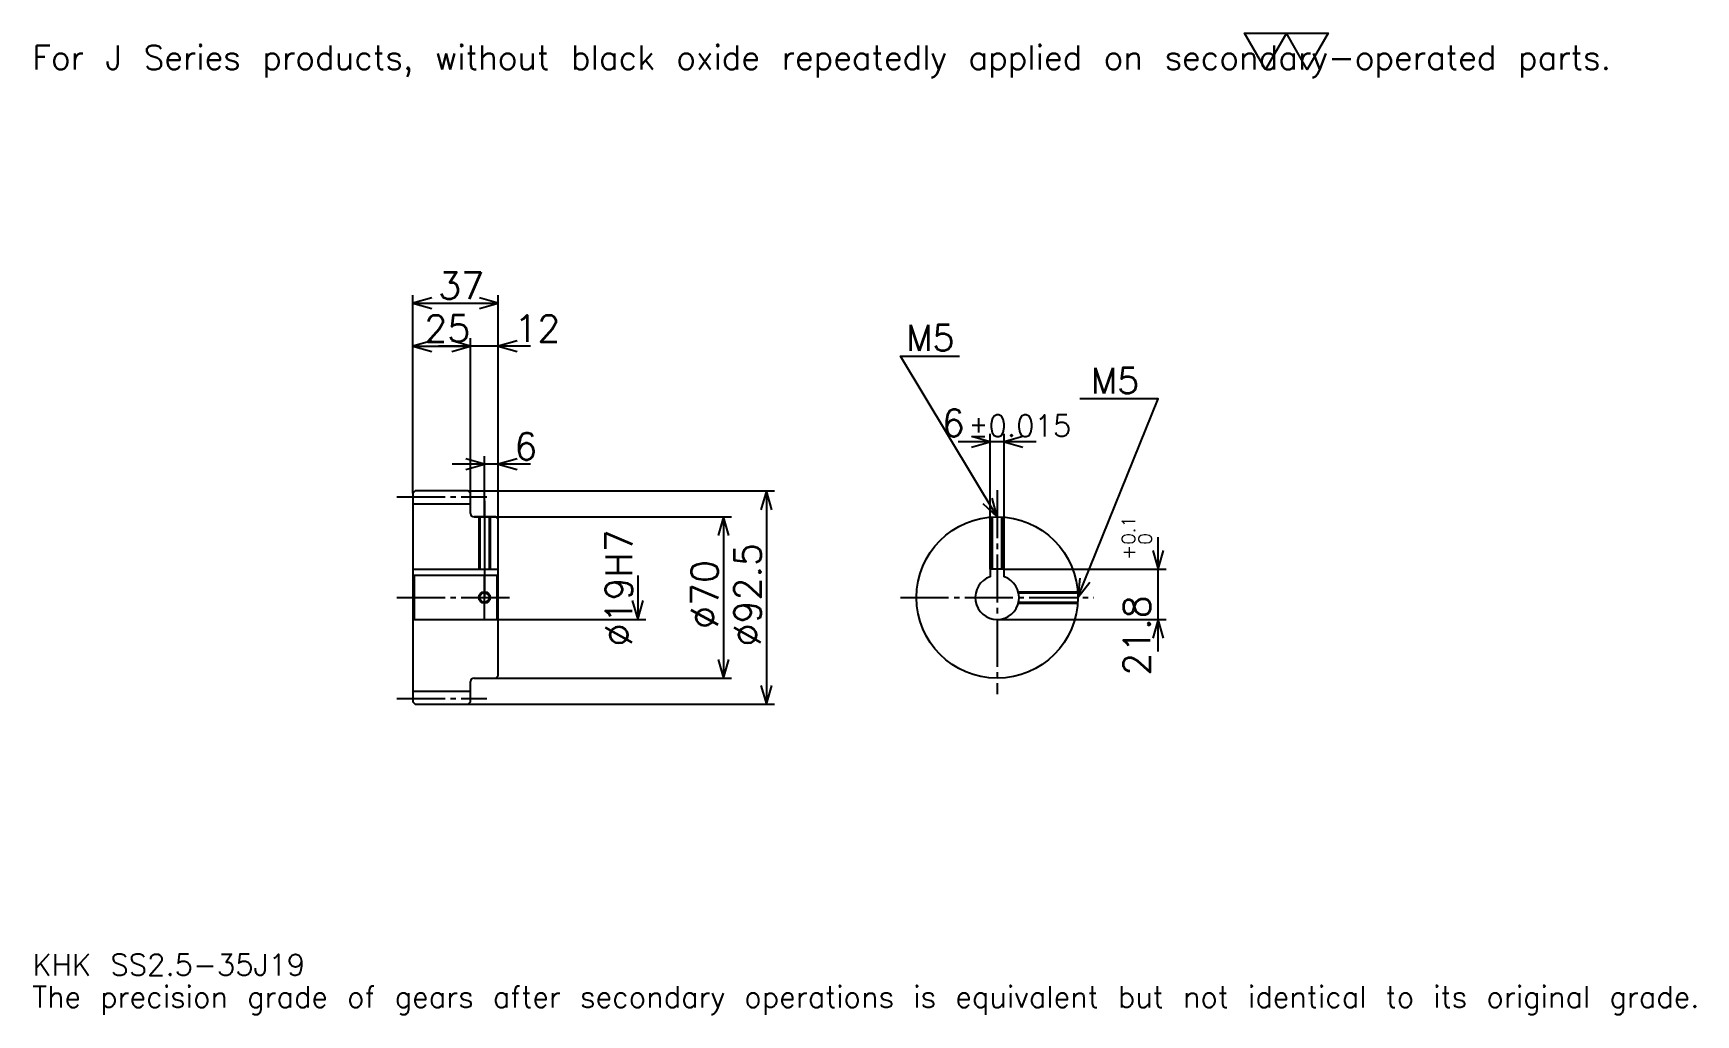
# Model space of a CAD drawing. Extents: x 24 to 745, y 9 to 434.
import ezdxf

# ---------------------------------------------------------------- set-up
doc = ezdxf.new("R2010")
doc.units = 0
doc.linetypes.add('DASHDOT', pattern=[27.913044, 20.934783, -2.326087, 2.326087, -2.326087])
doc.layers.get('0').update_dxf_attribs({"linetype": 'CONTINUOUS'})
doc.layers.add('DASHDOT', color=6, linetype='DASHDOT')
doc.styles.add('KANJI', font='TXT', dxfattribs={"bigfont": 'BIGFONT'})

msp = doc.modelspace()

# ---------------------------------------------------------------- linework, layer by layer
at = {"color": 5}
for p, q in [((188.413055, 235.82608), (188.413055, 320.728271)), ((225.413055, 235.82608), (225.413055, 320.728271)), ((188.413055, 317.239136), (225.413055, 317.239136)), ((188.413055, 298.630432), (213.413055, 298.630432)), ((239.369568, 298.630432), (199.456528, 298.630432)), ((213.413055, 235.82608), (213.413055, 302.119568)), ((438.847839, 201.876083), (438.847839, 260.630432)), ((444.847839, 201.876083), (444.847839, 260.630432)), ((458.804352, 257.141296), (424.891296, 257.141296)), ((239.369568, 247.456512), (205.456528, 247.456512)), ((219.413055, 235.82608), (219.413055, 250.945648)), ((188.413055, 234.82608), (188.413055, 235.82608)), ((212.413055, 235.82608), (225.413055, 235.82608)), ((213.413055, 234.82608), (213.413055, 235.82608)), ((219.413055, 224.57608), (219.413055, 235.82608)), ((219.413055, 224.57608), (219.413055, 235.82608)), ((225.413055, 235.82608), (345.206543, 235.82608)), ((225.413055, 223.57608), (225.413055, 235.82608)), ((341.717407, 235.82608), (341.717407, 143.32608)), ((214.913055, 224.57608), (225.413055, 224.57608)), ((225.413055, 224.57608), (326.597839, 224.57608)), ((323.108704, 224.57608), (323.108704, 154.57608)), ((511.739136, 166.119568), (511.739136, 215.832596)), ((285.891296, 199.07608), (285.891296, 180.07608)), ((444.847839, 201.876083), (515.228271, 201.876083)), ((225.413055, 180.07608), (289.380432, 180.07608)), ((441.847839, 180.07608), (515.228271, 180.07608)), ((214.913055, 154.57608), (225.413055, 154.57608)), ((225.413055, 154.57608), (326.597839, 154.57608)), ((212.413055, 143.32608), (225.413055, 143.32608)), ((225.413055, 143.32608), (345.206543, 143.32608))]:
    msp.add_line(p, q, dxfattribs=at)
at = {"color": 4}
for p, q in [((188.413055, 230.20108), (213.413055, 230.20108)), ((188.413055, 201.876083), (225.413055, 201.876083)), ((188.913055, 199.07608), (188.913055, 180.07608)), ((224.913055, 199.07608), (225.413055, 199.57608)), ((224.913055, 180.07608), (225.413055, 179.57608)), ((188.413055, 148.95108), (213.413055, 148.95108))]:
    msp.add_line(p, q, dxfattribs=at)
at = {"color": 7}
msp.add_lwpolyline([(558.260864, 418.695648), (549.189148, 434.419983), (585.476074, 434.419983), (576.404358, 418.695648), (567.332581, 434.419983), (558.260864, 418.695648)], dxfattribs=at)
at = {"color": 5}
for points in [[(196.554352, 319.565186), (188.413055, 317.239136), (196.554352, 314.913025)], [(217.271759, 314.913025), (225.413055, 317.239136), (217.271759, 319.565186)], [(196.554352, 300.956512), (188.413055, 298.630432), (196.554352, 296.304352)], [(205.271759, 296.304352), (213.413055, 298.630432), (205.271759, 300.956512)], [(205.271759, 296.304352), (213.413055, 298.630432), (205.271759, 300.956512)], [(233.554352, 300.956512), (225.413055, 298.630432), (233.554352, 296.304352)], [(441.847839, 224.57608), (399.978271, 294.358704), (425.565247, 294.358704)], [(476.847839, 189.57608), (511.739136, 275.75), (477.778259, 275.75)], [(430.706543, 254.815216), (438.847839, 257.141296), (430.706543, 259.467377)], [(452.989136, 259.467377), (444.847839, 257.141296), (452.989136, 254.815216)], [(211.271759, 245.130432), (219.413055, 247.456512), (211.271759, 249.782608)], [(233.554352, 249.782608), (225.413055, 247.456512), (233.554352, 245.130432)], [(344.043488, 227.684784), (341.717407, 235.82608), (339.391327, 227.684784)], [(435.664551, 230.360428), (441.847839, 224.57608), (439.653778, 232.753952)], [(325.434784, 216.434784), (323.108704, 224.57608), (320.782623, 216.434784)], [(509.413055, 210.01738), (511.739136, 201.876083), (514.065186, 210.01738)], [(477.747192, 197.99527), (476.847839, 189.57608), (482.059326, 196.249313)], [(283.565216, 188.217377), (285.891296, 180.07608), (288.217407, 188.217377)], [(514.065186, 171.934784), (511.739136, 180.07608), (509.413055, 171.934784)], [(320.782623, 162.717377), (323.108704, 154.57608), (325.434784, 162.717377)], [(339.391327, 151.467377), (341.717407, 143.32608), (344.043488, 151.467377)]]:
    msp.add_lwpolyline(points, dxfattribs=at)
at = {"color": 4}
for points in [[(213.413055, 226.07608), (213.413055, 234.82608), (212.413055, 235.82608), (189.413055, 235.82608), (188.413055, 234.82608), (188.413055, 179.57608)], [(214.913055, 154.57608), (224.413055, 154.57608), (225.413055, 155.57608), (225.413055, 223.57608), (224.413055, 224.57608), (214.913055, 224.57608)], [(216.913055, 224.57608), (216.913055, 201.876083)], [(217.348053, 224.57608), (217.348053, 201.876083)], [(221.478058, 224.57608), (221.478058, 201.876083)], [(221.913055, 224.57608), (221.913055, 201.876083)], [(439.347839, 201.876083), (439.347839, 224.486679)], [(439.782837, 201.876083), (439.782837, 224.515106)], [(443.912842, 201.876083), (443.912842, 224.515106)], [(444.347839, 201.876083), (444.347839, 224.486679)], [(188.413055, 179.57608), (188.913055, 180.07608), (224.913055, 180.07608), (224.913055, 199.07608), (188.913055, 199.07608), (188.413055, 199.57608)], [(444.847839, 198.589966), (444.847839, 201.876083), (438.847839, 201.876083), (438.847839, 198.589966)], [(451.013, 192.07608), (476.758453, 192.07608)], [(451.120697, 191.641083), (476.786865, 191.641083)], [(451.013, 187.07608), (476.758453, 187.07608)], [(451.120697, 187.511078), (476.786865, 187.511078)], [(188.413055, 179.57608), (188.413055, 144.32608), (189.413055, 143.32608), (212.413055, 143.32608), (213.413055, 144.32608), (213.413055, 153.07608)]]:
    msp.add_lwpolyline(points, dxfattribs=at)
for centre, radius in [((441.847839, 189.57608), 35), ((219.413055, 189.57608), 2.065)]:
    msp.add_circle(centre, radius, dxfattribs=at)
at = {"color": 7}
msp.add_circle((219.413055, 189.57608), 2.5, dxfattribs=at)
at = {"color": 4}
for centre, radius, start, end in [((214.913055, 226.07608), 1.5, 180, 270), ((441.847839, 189.57608), 9.5, 108.408480326, 71.591519674), ((214.913055, 153.07608), 1.5, 90, 180)]:
    msp.add_arc(centre, radius, start, end, dxfattribs=at)
at = {"layer": 'DASHDOT', "color": 7}
for p, q in [((181.434799, 233.32608), (220.391312, 233.32608)), ((441.847839, 236.206512), (441.847839, 147.597824)), ((219.413055, 224.57608), (219.413055, 189.57608)), ((181.434799, 189.57608), (232.391312, 189.57608)), ((399.869568, 189.57608), (483.826111, 189.57608)), ((181.434799, 145.82608), (220.391312, 145.82608))]:
    msp.add_line(p, q, dxfattribs=at)
for points in [[(219.413055, 231.554337), (219.413055, 194.897827)], [(219.413055, 180.097824), (219.413055, 199.054337)], [(209.934799, 189.57608), (228.891312, 189.57608)]]:
    msp.add_lwpolyline(points, dxfattribs=at)

# ---------------------------------------------------------------- texts
at = {"color": 7, "style": 'KANJI'}
for s, height, p in [('For J Series products, without black oxide repeatedly applied on secondary-operated parts.', 10.467391, (23.26087, 418.695648)), ('37', 11.630435, (199.353271, 319.099976)), ('25', 11.630435, (193.353271, 300.491302)), ('12', 11.630435, (232.391312, 300.491302)), ('M5', 11.165218, (402.304382, 296.684784)), ('M5', 11.165218, (482.43042, 278.07608)), ('6', 11.630435, (417.840332, 259.467377)), ('%%p0.015', 9.304348, (429.353027, 259.467377)), ('6', 11.630435, (232.391312, 249.317383)), ('KHK SS2.5-35J19', 9.304348, (23.26087, 25.586956)), ('The precision grade of gears after secondary operations is equivalent but not identical to its original grade.', 9.304348, (23.26087, 11.630435))]:
    msp.add_text(s, height=height, dxfattribs=at).set_placement(p)
for s, height, p in [('%%c19H7', 11.630435, (283.565216, 168.35054)), ('0.1', 5.815217, (501.736969, 212.487717)), ('0', 5.815217, (508.947845, 212.487717)), ('%%c92.5', 11.630435, (339.391327, 168.35054)), ('+', 5.815217, (501.736969, 205.97467)), ('%%c70', 11.630435, (320.782623, 175.910324)), ('21.8', 11.630435, (508.25, 155.633545))]:
    msp.add_text(s, height=height, rotation=90, dxfattribs=at).set_placement(p)

doc.saveas('drawing.dxf')
